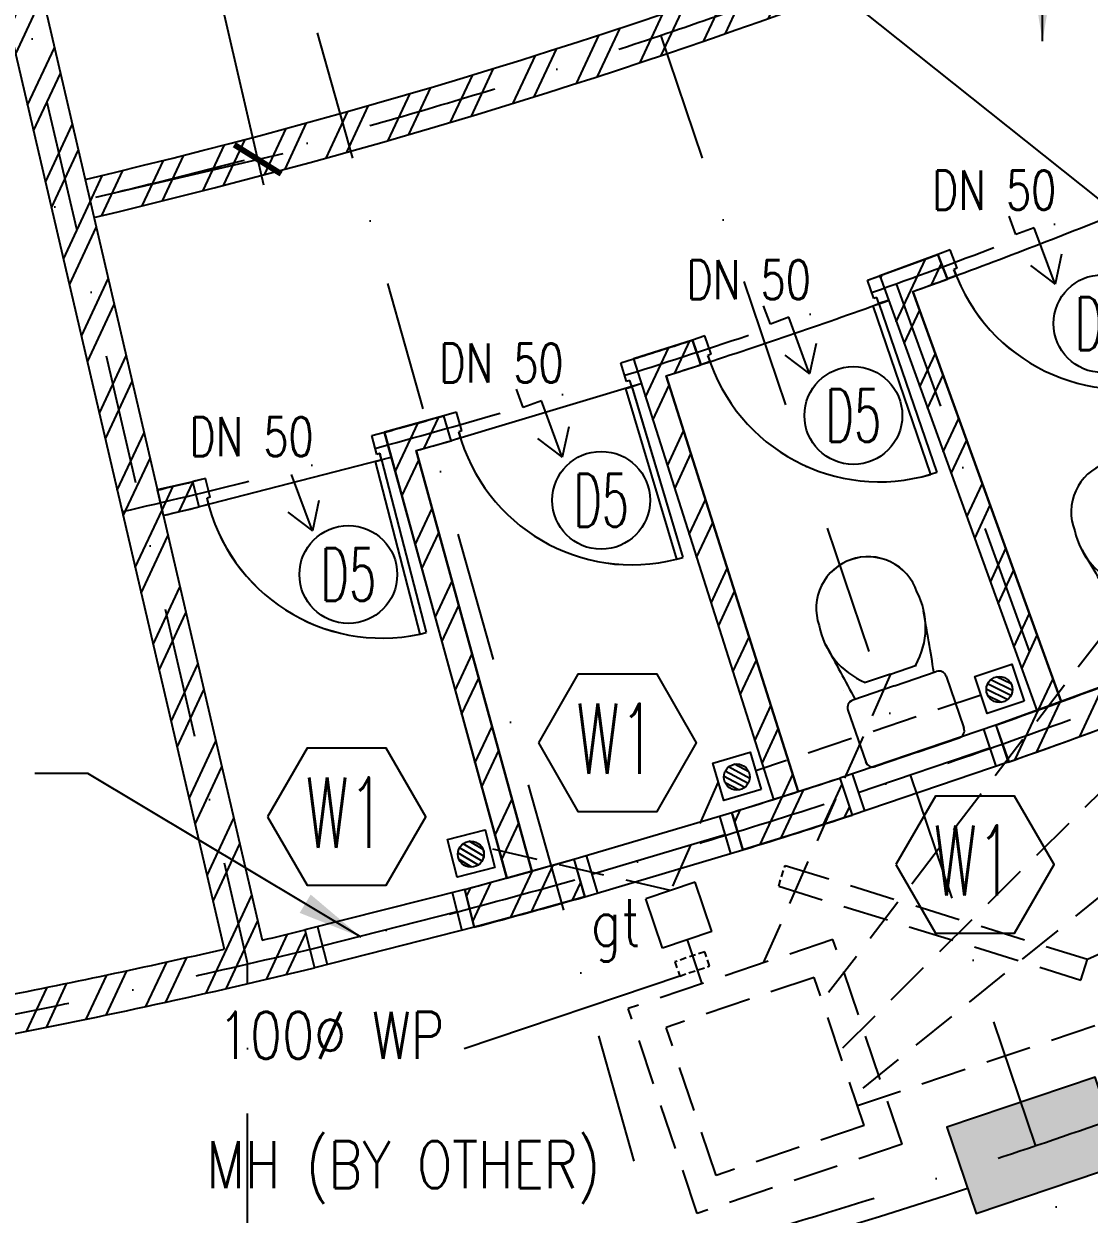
# Model space of a CAD drawing. Extents: x 2879167 to 2959690, y -882003 to -585933.
# Drawn here: x 2919584 to 2923676, y -757130 to -752558 of the extents above; entities that cross this region are included whole.
import ezdxf
from ezdxf.enums import TextEntityAlignment as Align

# ---------------------------------------------------------------- set-up
doc = ezdxf.new("R2010")
doc.units = 0
doc.header["$LTSCALE"] = 1000
doc.header["$MEASUREMENT"] = 0
doc.header["$PDMODE"] = 66
for name, pattern in [('DASHDOT', [1, 0.5, -0.25, 0, -0.25]), ('DIVIDE', [1.25, 0.5, -0.25, 0, -0.25, 0, -0.25]), ('HIDDEN', [0.375, 0.25, -0.125])]:
    doc.linetypes.add(name, pattern=pattern)
doc.layers.get('0').update_dxf_attribs({"linetype": 'CONTINUOUS'})
doc.layers.get('DEFPOINTS').update_dxf_attribs({"linetype": 'CONTINUOUS'})
for name, color, linetype in [('-SP', 7, 'CONTINUOUS'), ('COL', 3, 'CONTINUOUS'), ('DIM', 5, 'CONTINUOUS'), ('DR', 5, 'CONTINUOUS'), ('G.T', 52, 'CONTINUOUS'), ('GRID', 6, 'DASHDOT'), ('H', 6, 'CONTINUOUS'), ('h-x', 6, 'CONTINUOUS'), ('LINE', 7, 'CONTINUOUS'), ('SCH-WIN', 7, 'CONTINUOUS'), ('Sch_Door', 7, 'CONTINUOUS'), ('Sch_Window', 2, 'CONTINUOUS'), ('SP', 122, 'HIDDEN'), ('SPEC', 7, 'CONTINUOUS'), ('WALL', 2, 'CONTINUOUS'), ('WIN', 5, 'CONTINUOUS'), ('WP', 1, 'HIDDEN')]:
    doc.layers.add(name, color=color, linetype=linetype)
doc.styles.add('ROMANS', font='romans.shx')
doc.styles.get("Standard").update_dxf_attribs({"font": 'Helv.shx'})
doc.dimstyles.get("Standard").update_dxf_attribs({"dimscale": 5, "dimtxt": 1, "dimasz": 2, "dimexe": 1, "dimexo": 1, "dimgap": 1, "dimtad": 0, "dimtih": 1, "dimtoh": 1, "dimdec": 4, "dimzin": 0, "dimdsep": 46, "dimtxsty": 'ROMANS', "dimcen": 1, "dimadec": 0, "dimazin": 0, "dimtfac": 1, "dimtdec": 4, "dimtofl": 0, "dimtmove": 0, "dimatfit": 3, "dimfxl": 0, "dimtolj": 1, "dimtzin": 0, "dimarcsym": 0})
doc.dimstyles.new('STANDARD$0', dxfattribs={"dimscale": 0, "dimtxt": 8, "dimasz": 6, "dimexe": 1, "dimexo": 1, "dimgap": 3, "dimtad": 1, "dimdec": 0, "dimlfac": -1, "dimrnd": 1, "dimzin": 0, "dimdsep": 46, "dimtxsty": 'Standard', "dimcen": 0, "dimclrd": 5, "dimclre": 250, "dimadec": 0, "dimazin": 0, "dimtfac": 1, "dimtdec": 4, "dimtofl": 0, "dimtmove": 0, "dimatfit": 3, "dimfxl": 0, "dimtolj": 1, "dimtzin": 0, "dimarcsym": 0})
pattern_1 = [(245, (488140.78, 188080.5), (169.93271, -79.240924), []), (245, (488057.72, 188050.26), (169.93271, -79.240924), [])]

# ---------------------------------------------------------------- blocks, each defined once
blk = doc.blocks.new('A$C2AEF4111')
at = {"layer": 'DR'}
for p, q in [((50, 785), (0, 785)), ((50, 710), (50, 785)), ((710, 785), (760, 785)), ((710, 710), (710, 785)), ((37, 685), (37, 710)), ((50, 710), (37, 710)), ((723, 710), (710, 710)), ((723, 685), (723, 710)), ((37.4, 685), (0, 685)), ((698, 685), (698, 0.4)), ((698, 685), (723, 685)), ((760, 685), (723, 685)), ((723, 685), (723, 0)), ((698, 0.6), (723, 0.6))]:
    blk.add_line(p, q, dxfattribs=at)
blk.add_arc((726.6, 689.9), 689.9, 178.3264, 267.6267, dxfattribs=at)
blk = doc.blocks.new('WC-CAP-P')
for p, q in [((-84.1, 0), (-254.1, 0)), ((-85, 0), (85, 0)), ((-284.1, -240), (-284.1, -30)), ((115, -240), (115, -30)), ((-84.1, -270), (-254.1, -270)), ((-85, -270), (85, -270)), ((-274.1, -317.5), (-274.1, -317.5)), ((-84.1, -317.5), (-189.6, -317.5)), ((-85, -317.5), (20.5, -317.5)), ((105, -317.5), (105, -317.5))]:
    blk.add_line(p, q)
for centre, radius, start, end in [((-254.1, -30), 30, 90, 180), ((85, -30), 30, 0, 90), ((-254.1, -240), 30, 180, 270), ((23685.1, -4344.3), 24273.9, 170.33681, 170.89893), ((-23854.2, -4344.3), 24273.9, 9.10107, 9.66319), ((85, -240), 30, 270, 0), ((10.3, -540), 296.7, 131.7688, 188.3441), ((-179.4, -540), 296.7, 351.6559, 48.2312), ((-85.8, -584.8), 197.4, 179.5169, 271.0268), ((-83.3, -584.8), 197.4, 268.9732, 0.4831)]:
    blk.add_arc(centre, radius, start, end)
blk = doc.blocks.new('A$C061803DA')
at = {"layer": 'LINE', "color": 5}
for p, q in [((71.8, 123.1), (27.9, 79.3)), ((96.6, 119.7), (31.3, 54.4)), ((113.5, 108.3), (42.8, 37.6)), ((124.9, 91.4), (59.6, 26.1)), ((126.8, 65.1), (85.9, 24.2))]:
    blk.add_line(p, q, dxfattribs=at)
at = {"layer": 'LINE', "color": 5, "linetype": 'Continuous'}
blk.add_lwpolyline([(150, 150), (150, 0), (0, 0), (0, 150)], close=True, dxfattribs=at)
at = {"layer": 'LINE', "color": 5}
blk.add_circle((77.5, 73.5), 50, dxfattribs=at)
blk = doc.blocks.new('_ARCHTICK')
at = {"color": 0, "linetype": 'ByBlock', "const_width": 0.15}
blk.add_lwpolyline([(-0.5, -0.5), (0.5, 0.5)], dxfattribs=at)
blk = doc.blocks.new('*D28')
at = {"layer": 'DEFPOINTS', "color": 0}
for p in [(2919310.1, -751298), (2920482.8, -753078.5), (2919763.6, -753245.9)]:
    blk.add_point(p, dxfattribs=at)
at = {"layer": 'DIM', "color": 0}
for p, q in [((2920006.7, -751033.2), (2920505.5, -753175.9)), ((2919407.5, -751275.3), (2920126.7, -751107.9)), ((2919861, -753223.2), (2920580.2, -753055.8))]:
    blk.add_line(p, q, dxfattribs=at)
at = {"layer": 'DIM', "color": 0, "xscale": 150, "yscale": 150, "zscale": 150}
for p, rotation in [((2920029.3, -751130.6), 103.1053272757689), ((2920482.8, -753078.5), 283.1053272757688)]:
    blk.add_blockref('_ARCHTICK', p, dxfattribs=dict(at, rotation=rotation))
at = {"layer": 'DIM', "color": 7, "insert": (2920450.9, -752059.2), "char_height": 200, "attachment_point": 5, "rotation": 283.1053, "style": 'ROMANS'}
blk.add_mtext('\\A1;2000', dxfattribs=at)
blk = doc.blocks.new('*D31')
at = {"layer": 'DEFPOINTS', "color": 0}
for p in [(2914231.1, -729481.4), (2914231.1, -729481.4), (2913813.5, -731766.6), (2898231.1, -756033.2), (2931005.3, -757318)]:
    blk.add_point(p, dxfattribs=at)
at = {"layer": 'DIM'}
blk.add_arc((2914231.1, -729481.4), 2323, 238.927, 301.073, dxfattribs=at)
at = {"layer": 'DIM', "xscale": 200, "yscale": 200, "zscale": 200}
for p, rotation in [((2913032.1, -731471.1), 148.9270490380316), ((2915430.1, -731471.1), 31.07295098388072)]:
    blk.add_blockref('_ARCHTICK', p, dxfattribs=dict(at, rotation=rotation))
at = {"layer": 'DIM', "color": 7, "insert": (2914231.1, -731585.4), "char_height": 200, "attachment_point": 5, "rotation": 0, "style": 'ROMANS'}
blk.add_mtext('\\A1;62°8\'45"', dxfattribs=at)
blk = doc.blocks.new('*D45')
at = {"layer": 'DEFPOINTS', "color": 0}
for p in [(2914231.1, -729481.4), (2914231.1, -729481.4), (2924966.7, -761301), (2917884.3, -763029.9), (2920442.3, -763464.8)]:
    blk.add_point(p, dxfattribs=at)
at = {"layer": 'DIM'}
for p, q in [((2924998.6, -761395.7), (2925307, -762309.6)), ((2917895.1, -763129.3), (2917981.7, -763924.1))]:
    blk.add_line(p, q, dxfattribs=at)
blk.add_arc((2914231.1, -729481.4), 34546.3, 276.21459, 288.64377, dxfattribs=at)
at = {"layer": 'DIM', "xscale": 200, "yscale": 200, "zscale": 200}
for p, rotation in [((2925275, -762214.9), 18.64377093083604), ((2917970.8, -763824.7), 186.2145905017466)]:
    blk.add_blockref('_ARCHTICK', p, dxfattribs=dict(at, rotation=rotation))
at = {"layer": 'DIM', "color": 7, "insert": (2921619.5, -763004.1), "char_height": 200, "attachment_point": 5, "rotation": 12.4292, "style": 'ROMANS'}
blk.add_mtext('\\A1;12°25\'45"', dxfattribs=at)
blk = doc.blocks.new('*D46')
at = {"layer": 'DEFPOINTS', "color": 0}
for p in [(2914231.1, -729481.4), (2914231.1, -729481.4), (2931678.9, -758435.8), (2924966.7, -761301), (2927605.5, -761318.3)]:
    blk.add_point(p, dxfattribs=at)
at = {"layer": 'DIM'}
for p, q in [((2931730.5, -758521.4), (2932105.7, -759144.1)), ((2924998.6, -761395.7), (2925302.4, -762296.1))]:
    blk.add_line(p, q, dxfattribs=at)
blk.add_arc((2914231.1, -729481.4), 34532, 288.64377, 301.07295, dxfattribs=at)
at = {"layer": 'DIM', "xscale": 200, "yscale": 200, "zscale": 200}
for p, rotation in [((2932054.1, -759058.5), 31.07295125743966), ((2925270.4, -762201.4), 198.6437709308359)]:
    blk.add_blockref('_ARCHTICK', p, dxfattribs=dict(at, rotation=rotation))
at = {"layer": 'DIM', "color": 7, "insert": (2928655.5, -760615.3), "char_height": 200, "attachment_point": 5, "rotation": 24.8584, "style": 'ROMANS'}
blk.add_mtext('\\A1;12°25\'45"', dxfattribs=at)
blk = doc.blocks.new('*D74')
at = {"layer": 'DEFPOINTS', "color": 0}
for p in [(2914231.1, -729481.4), (2914231.1, -729481.4), (2927659.2, -761708.8), (2925948.3, -761728.2), (2925388.1, -762550)]:
    blk.add_point(p, dxfattribs=at)
at = {"layer": 'DIM'}
blk.add_arc((2914231.1, -729481.4), 34309.7, 288.64377, 292.61986, dxfattribs=at)
at = {"layer": 'DIM', "xscale": 200, "yscale": 200, "zscale": 200}
for p, rotation in [((2927427.1, -761151.9), 22.61986495981807), ((2925199.3, -761990.6), 198.6437706189759)]:
    blk.add_blockref('_ARCHTICK', p, dxfattribs=dict(at, rotation=rotation))
at = {"layer": 'DIM', "color": 7, "insert": (2926243.3, -761385.6), "char_height": 200, "attachment_point": 5, "rotation": 20.6318, "style": 'ROMANS'}
blk.add_mtext('\\A1;3°58\'34"', dxfattribs=at)
blk = doc.blocks.new('*D77')
at = {"layer": 'DEFPOINTS', "color": 0}
for p in [(2914231.1, -729481.4), (2914231.1, -729481.4), (2924065.8, -762351.3), (2925392.2, -762562.4), (2923657.4, -763097.8)]:
    blk.add_point(p, dxfattribs=at)
at = {"layer": 'DIM'}
blk.add_arc((2914231.1, -729481.4), 34309.7, 285.66386, 288.64377, dxfattribs=at)
at = {"layer": 'DIM', "xscale": 200, "yscale": 200, "zscale": 200}
for p, rotation in [((2925199.3, -761990.6), 18.64377421588699), ((2923494.5, -762516.9), 195.6638581656811)]:
    blk.add_blockref('_ARCHTICK', p, dxfattribs=dict(at, rotation=rotation))
at = {"layer": 'DIM', "color": 7, "insert": (2924285.7, -762055.5), "char_height": 200, "attachment_point": 5, "rotation": 17.1538, "style": 'ROMANS'}
blk.add_mtext('\\A1;2°58\'48"', dxfattribs=at)

msp = doc.modelspace()

# ---------------------------------------------------------------- hatches: boundary and pattern name
at = {"layer": 'H', "ltscale": 0.1}
h = msp.add_hatch(dxfattribs=at)
h.set_pattern_fill('ANSI32', color=256, scale=500, angle=200, style=0)
h.set_pattern_definition(pattern_1)
h.paths.add_polyline_path([(2926730.4, -750524.1), (2926730.4, -750524.1), (2926653.2, -750395.5, -0.076184), (2919819.6, -753155.7), (2919853.6, -753301.8, 0.06229), (2925546.9, -751183.4), (2926105, -752245.8, 0.004884), (2926547.4, -752009.5), (2926473.1, -751879.2, -0.003393), (2926168, -752043.2), (2925679.7, -751113.7, 0.012308)])
h.paths.add_polyline_path([(2927469.5, -751305, -0.002449), (2927255.1, -751433.7), (2927329.4, -751564, 0.001009), (2927418.4, -751510.9), (2927641.9, -751881.8), (2927770.4, -751804.4)])
h = msp.add_hatch(dxfattribs=at)
h.set_pattern_fill('ANSI32', color=256, scale=500, angle=200, style=0)
h.set_pattern_definition(pattern_1)
h.paths.add_polyline_path([(2919366.2, -751207.8, -0.058931), (2914156.1, -751806.3), (2914156.1, -753806.3), (2914156.1, -753956.3), (2914156.1, -754577), (2914306.1, -754577), (2914306.1, -751956.3, 0.055571), (2919254.1, -751387.9), (2920353.8, -756111.6, -0.008387), (2919457.1, -756302), (2919481.2, -756450.1, 0.011358), (2920700.5, -756183.9), (2920701.3, -756183.7), (2920664.3, -756038.3, -0.001547), (2920499.9, -756077.6)])
h.paths.add_polyline_path([(2914900.3, -756798.2, -0.005437), (2914306.1, -756806.3), (2914306.1, -756077), (2914156.1, -756077), (2914156.1, -756956.3, 0.006848), (2914908.7, -756948.1)])
h.paths.add_polyline_path([(2917779.1, -756575.1, -0.010874), (2916597.7, -756703.7), (2916606, -756853.6, 0.010959), (2917803.3, -756723.2)])
h = msp.add_hatch(dxfattribs=at)
h.set_pattern_fill('ANSI32', color=256, scale=500, angle=200, style=0)
h.set_pattern_definition(pattern_1)
h.paths.add_polyline_path([(2925545.1, -754354.1), (2925453.6, -754394.6), (2924722, -752778.3), (2924813.1, -752737)])
h.paths.add_polyline_path([(2924564.9, -754777), (2924472.2, -754814.7), (2923807, -753169.1), (2924024.5, -753080), (2924064.4, -753172.4), (2923934.2, -753225.3)])
h.paths.add_polyline_path([(2924719.6, -754713.3), (2924777.2, -754851.8), (2924575, -754934.9), (2924369.3, -755013.8), (2924316.8, -754877), (2924471.9, -754813.9)])
h.paths.add_polyline_path([(2923726, -755103.7), (2923568.9, -755161.4), (2923317.1, -755251.6), (2923367, -755393), (2923572.9, -755319.5), (2923779.8, -755243.8)])
h.paths.add_polyline_path([(2923131.5, -753538.4), (2923095.1, -753444.5), (2922871.3, -753526.2), (2923474.8, -755195.4), (2923568.9, -755161.4), (2922999.3, -753586.2)])
h.paths.add_polyline_path([(2922717.9, -755455.1), (2922766.1, -755597.1), (2922556.4, -755664.7), (2922346.2, -755730.6), (2922303.5, -755586.8)])
h.paths.add_polyline_path([(2922184.8, -753867.2), (2922152.3, -753772.5), (2921925.7, -753845.2), (2922463.3, -755536.9), (2922558.6, -755506.6), (2922051.1, -753910.3)])
h.paths.add_polyline_path([(2921696.8, -755766.7), (2921737.8, -755911), (2921527.3, -755969.9), (2921314.6, -756027.6), (2921277.6, -755882.2), (2921439.2, -755838.6)])
h.paths.add_polyline_path([(2921226.1, -754159.2), (2921197.4, -754063.4), (2920969.5, -754126.8), (2921437.6, -755839), (2921535.7, -755812), (2921090.8, -754197.1)])
h.paths.add_polyline_path([(2920120.1, -754446.2), (2920258.4, -754413.2), (2920233, -754316.5), (2920097.2, -754348.1)])
h = msp.add_hatch(dxfattribs=at)
h.set_pattern_fill('AR-CONC', color=256, scale=35, style=0)
h.set_pattern_definition([(50, (488140.78, 188080.5), (251.041064, -21.963247), [26.25, -288.75]), (355, (488140.78, 188080.5), (-48.562967, 263.267247), [21, -231]), (100.4514, (488161.7, 188078.66), (202.478284, 241.30384), [22.309067, -245.39974]), (46.1842, (488140.78, 188150.5), (373.534367, -57.931655), [39.375, -433.125]), (96.6356, (488171.9, 188145.66), (327.131947, 340.941255), [33.4636, -368.09955]), (351.1842, (488140.78, 188150.5), (327.13168, 340.94151), [31.5, -346.5]), (21, (488175.78, 188133), (208.917468, -140.916612), [26.25, -288.75]), (326, (488175.78, 188133), (85.160366, 253.802516), [21, -231]), (71.4514, (488193.19, 188121.25), (294.07792, 112.885674), [22.309067, -245.39974]), (37.5, (488140.78, 188080.49), (4.2559494, 116.5128488), [0, -228.2, 0, -234.5, 0, -231.875]), (7.5, (488140.78, 188080.49), (92.074338, 138.044099), [0, -133.7, 0, -222.95, 0, -88.375]), (327.5, (488062.73, 188080.49), (186.8378527, -7.894205), [0, -87.5, 0, -273, 0, -362.25]), (317.5, (488027.73, 188080.5), (204.115159, 35.036744), [0, -113.75, 0, -181.3, 0, -257.25])])
h.paths.add_polyline_path([(2923729.8, -756696.5), (2923729.7, -756696.4), (2923729.7, -756696.4), (2923698.3, -756603.1), (2923129.8, -756795), (2923241.7, -757126.6), (2923810.2, -756934.8)])
h.paths.add_polyline_path([(2917638.9, -758005.1), (2917042.4, -758070.1), (2917080.3, -758418), (2917676.8, -758353.1)])
h.paths.add_polyline_path([(2916031.1, -759731.4), (2915731.1, -759731.4), (2915731.1, -760031.4), (2916031.1, -760031.4)])
h.paths.add_polyline_path([(2912731.1, -759731.4), (2912431.1, -759731.4), (2912431.1, -760031.4), (2912731.1, -760031.4)])
h.paths.add_polyline_path([(2911419.8, -758070.1), (2910823.3, -758005.1), (2910785.4, -758353.1), (2911381.9, -758418)])

# ---------------------------------------------------------------- linework, layer by layer
at = {"layer": '-SP', "ltscale": 0.1}
for p, q in [((2923669.1, -756150.6), (2924017.4, -755992.2)), ((2922103.3, -756215.3), (2921275.2, -756494.7))]:
    msp.add_line(p, q, dxfattribs=at)
at = {"ltscale": 2}
for p, q in [((2921954.4, -753941), (2921226.1, -754159.2)), ((2920994.4, -754223.7), (2920258.2, -754413.3))]:
    msp.add_line(p, q, dxfattribs=at)
for radius, start, end in [(25650, 290.30288, 292.00438), (25650, 288.06422, 289.76569), (28975, 276.80783, 288.05053)]:
    msp.add_arc((2914231.1, -729481.4), radius, start, end, dxfattribs=at)
at = {"layer": 'COL', "color": 3, "ltscale": 2}
msp.add_lwpolyline([(2923810.2, -756934.8), (2923698.3, -756603.1), (2923129.8, -756795), (2923241.7, -757126.6)], close=True, dxfattribs=at)
at = {"layer": 'DIM', "ltscale": 0.1}
msp.add_line((2879166.8, -717703.5), (2959689.8, -781925.5), dxfattribs=at)
at = {"layer": 'DR'}
for p, q in [((2923141.8, -753426.5), (2923095.2, -753444.5)), ((2923168.8, -753496.4), (2923141.8, -753426.5)), ((2922824, -753542.4), (2922871.3, -753526.2)), ((2923166.1, -753524.3), (2923131.2, -753537.8)), ((2923168.8, -753496.4), (2923156.7, -753501.1)), ((2923165.7, -753524.4), (2923156.7, -753501.1)), ((2922848.3, -753613.3), (2922824, -753542.4)), ((2922860.6, -753609.1), (2922848.3, -753613.3)), ((2922868.7, -753632.7), (2922860.6, -753609.1)), ((2922903.7, -753620.7), (2922868.7, -753632.7)), ((2922845.1, -753640.9), (2922868.7, -753632.7)), ((2922845.1, -753640.9), (2923067, -754288.4)), ((2922868.7, -753632.7), (2923090.8, -754280.7)), ((2922199.7, -753756.4), (2922152.4, -753772.6)), ((2922224, -753827.3), (2922199.7, -753756.4)), ((2921877.8, -753859.6), (2921925.7, -753845.2)), ((2922224, -753827.3), (2922211.7, -753831.5)), ((2922219.8, -753855.2), (2922211.7, -753831.5)), ((2921899.3, -753931.4), (2921877.8, -753859.6)), ((2922220.1, -753855.1), (2922184.8, -753867.2)), ((2921911.8, -753927.7), (2921899.3, -753931.4)), ((2921919, -753951.6), (2921911.8, -753927.7)), ((2921954.4, -753941), (2921919, -753951.6)), ((2921895, -753958.8), (2921919, -753951.6)), ((2921895, -753958.8), (2922091.4, -754614.6)), ((2921919, -753951.6), (2922115.5, -754607.8)), ((2921245.6, -754049), (2921197.7, -754063.3)), ((2921267.1, -754120.8), (2921245.6, -754049)), ((2920921.1, -754139.3), (2920969.5, -754126.8)), ((2921267.1, -754120.8), (2921254.6, -754124.5)), ((2921261.8, -754148.5), (2921254.6, -754124.5)), ((2920939.8, -754211.9), (2920921.1, -754139.3)), ((2921262.2, -754148.4), (2921226.4, -754159.1)), ((2920952.4, -754208.7), (2920939.8, -754211.9)), ((2920958.6, -754232.9), (2920952.4, -754208.7)), ((2920934.4, -754239.1), (2920958.6, -754232.9)), ((2920934.4, -754239.1), (2921105.1, -754902.1)), ((2920994.4, -754223.7), (2920958.6, -754232.9)), ((2920958.6, -754232.9), (2921129.4, -754896.3)), ((2920281.9, -754303.9), (2920233.5, -754316.3)), ((2920300.6, -754376.5), (2920281.9, -754303.9)), ((2923067, -754288.3), (2923090.7, -754280.2)), ((2920300.6, -754376.5), (2920288, -754379.7)), ((2920294.3, -754404), (2920288, -754379.7)), ((2920294.6, -754403.9), (2920258.4, -754413.2)), ((2922091.4, -754614.4), (2922115.4, -754607.3)), ((2921105, -754901.9), (2921129.2, -754895.7))]:
    msp.add_line(p, q, dxfattribs=at)
for centre, start, end in [((2923807.1, -753271.1), 199.4781, 288.7785), ((2922870.5, -753627), 197.2471, 286.5475), ((2921921, -753946), 195.0014, 284.3018), ((2920960.8, -754227.3), 192.7644, 282.0648)]:
    msp.add_arc(centre, 689.9, start, end, dxfattribs=at)
at = {"layer": 'G.T', "ltscale": 0.1}
for p, q in [((2922162.3, -755854.6), (2921972.8, -755918.6)), ((2922226.3, -756044.1), (2922162.3, -755854.6)), ((2922036.8, -756108.1), (2921972.8, -755918.6)), ((2922226.3, -756044.1), (2922036.8, -756108.1))]:
    msp.add_line(p, q, dxfattribs=at)
at = {"layer": 'GRID'}
for p, q in [((2914231.1, -729481.4), (2920443.8, -756167.8)), ((2925388.1, -762550), (2914231.1, -729481.4)), ((2914231.1, -729481.4), (2923657.4, -763097.8)), ((2922935.3, -753556.2), (2923547.4, -755249)), ((2920443.8, -766244.5), (2920443.8, -756167.8))]:
    msp.add_line(p, q, dxfattribs=at)
for radius, start, end in [(24400, 238.92705, 301.24907), (25600, 282.93747, 301.24081), (27400, 234.58389, 305.41611), (28900, 234.80971, 305.04123), (32500, 235.39893, 304.60107)]:
    msp.add_arc((2914231.1, -729481.4), radius, start, end, dxfattribs=at)
at = {"layer": 'H', "color": 5, "lineweight": 0, "ltscale": 0.1}
for p, q in [((2920233, -754316.5), (2920281.9, -754303.9)), ((2920281.9, -754303.9), (2920300.6, -754376.5)), ((2920300.6, -754376.5), (2920288, -754379.7)), ((2920288, -754379.7), (2920294.3, -754404)), ((2920294.3, -754404), (2920294.6, -754403.9)), ((2923366.2, -755393.3), (2922766.1, -755597.1)), ((2922303.5, -755586.8), (2922255.6, -755601)), ((2922255.6, -755601), (2922276.9, -755672.9)), ((2922276.9, -755672.9), (2921766.1, -755824.4)), ((2921744.7, -755752.5), (2921696.8, -755766.7)), ((2921766.1, -755824.4), (2921744.7, -755752.5)), ((2921314.6, -756027.6), (2920701.3, -756183.7)), ((2920700.5, -756183.9), (2920701.3, -756183.7))]:
    msp.add_line(p, q, dxfattribs=at)
at = {"layer": 'H', "color": 2, "lineweight": 0, "ltscale": 0.1}
for p, q in [((2923317.1, -755251.6), (2923365.3, -755393.6)), ((2922766.1, -755597.1), (2922717.9, -755455.1)), ((2921696.8, -755766.7), (2921739.5, -755910.6)), ((2920701.3, -756183.7), (2920664.3, -756038.3)), ((2921314.6, -756027.6), (2921314.6, -756027.6)), ((2920701.3, -756183.7), (2920701.3, -756183.7))]:
    msp.add_line(p, q, dxfattribs=at)
for radius, start, end in [(25550, 283.27351, 283.58613), (27325, 289.42152, 290.33324), (27475, 289.4179, 289.41971), (27325, 287.18284, 288.09455), (27475, 284.94053, 285.85949), (27325, 283.26259, 283.61718), (27475, 283.619, 283.6208)]:
    msp.add_arc((2914231.1, -729481.4), radius, start, end, dxfattribs=at)
at = {"layer": 'h-x', "ltscale": 0.1}
for points in [[(2923131.5, -753538.4), (2923095.1, -753444.5), (2922871.3, -753526.2), (2923474.8, -755195.4), (2923568.9, -755161.4), (2922999.3, -753586.2)], [(2922184.8, -753867.2), (2922152.3, -753772.5), (2921925.7, -753845.2), (2922463.3, -755536.9), (2922558.6, -755506.6), (2922051.1, -753910.3)], [(2921226.1, -754159.2), (2921197.4, -754063.4), (2920969.5, -754126.8), (2921437.6, -755839), (2921535.7, -755812), (2921090.8, -754197.1)], [(2920120.1, -754446.2), (2920258.4, -754413.2), (2920233, -754316.5), (2920097.2, -754348.1)], [(2923726, -755103.7), (2923568.9, -755161.4), (2923317.1, -755251.6), (2923367, -755393), (2923572.9, -755319.5), (2923779.8, -755243.8)], [(2922717.9, -755455.1), (2922766.1, -755597.1), (2922556.4, -755664.7), (2922346.2, -755730.6), (2922303.5, -755586.8)], [(2921696.8, -755766.7), (2921737.8, -755911), (2921527.3, -755969.9), (2921314.6, -756027.6), (2921277.6, -755882.2), (2921439.2, -755838.6)]]:
    msp.add_lwpolyline(points, close=True, dxfattribs=at)
at = {"layer": 'LINE', "color": 5}
for p, q in [((2921351, -755754.4), (2921271.6, -755707.2)), ((2921348.2, -755729.4), (2921294.8, -755697.7))]:
    msp.add_line(p, q, dxfattribs=at)
at = {"layer": 'LINE', "color": 5, "linetype": 'Continuous'}
msp.add_lwpolyline([(2921393.5, -755798.6), (2921248.2, -755835.6), (2921211.2, -755690.3), (2921356.5, -755653.3)], close=True, dxfattribs=at)
at = {"layer": 'LINE', "color": 5}
msp.add_circle((2921301.5, -755747.3), 50, dxfattribs=at)
at = {"layer": 'SCH-WIN', "ltscale": 0.1}
for points in [[(2921560.6, -755319.6), (2921712.5, -755582.9), (2922016.5, -755582.9), (2922168.5, -755319.6), (2922016.5, -755056.3), (2921712.5, -755056.3)], [(2920520.1, -755603.2), (2920672.1, -755866.5), (2920976.1, -755866.5), (2921128.1, -755603.2), (2920976.1, -755339.9), (2920672.1, -755339.9)], [(2922933.1, -755787.1), (2923085.1, -756050.3), (2923389.1, -756050.3), (2923541.1, -755787.1), (2923389.1, -755523.8), (2923085.1, -755523.8)]]:
    msp.add_lwpolyline(points, close=True, dxfattribs=at)
at = {"layer": 'Sch_Door', "ltscale": 0.1}
for centre in [(2923727.2, -753709.6), (2922770.3, -754062.6), (2921801.8, -754388.1), (2920830.8, -754673.1)]:
    msp.add_circle(centre, 187.8, dxfattribs=at)
at = {"layer": 'SP', "ltscale": 0.7}
for p, q in [((2924901.9, -754335), (2922715.6, -756504.8)), ((2923900.5, -754682.2), (2922650.3, -756311.2)), ((2922913.3, -755055.3), (2922424.2, -756165.1)), ((2922508.4, -755790.2), (2923669.1, -756150.6)), ((2922483.6, -755870.1), (2923644.3, -756230.5)), ((2923644.3, -756230.5), (2923669.1, -756150.6))]:
    msp.add_line(p, q, dxfattribs=at)
at = {"layer": 'SP', "ltscale": 0.1}
msp.add_line((2922483.6, -755870.1), (2922508.4, -755790.2), dxfattribs=at)
at = {"layer": 'SPEC', "color": 7}
for p, q in [((2923394.4, -753367.6), (2923368.5, -753297.2)), ((2923464.8, -753341.6), (2923394.4, -753367.6)), ((2923544.7, -753558.2), (2923464.8, -753341.6)), ((2923570.2, -753442.3), (2923544.7, -753558.2)), ((2923450, -753486.7), (2923544.7, -753558.2)), ((2922451.8, -753711.3), (2922425.8, -753640.9)), ((2922522.2, -753685.3), (2922451.8, -753711.3)), ((2922602.1, -753901.9), (2922522.2, -753685.3)), ((2922627.6, -753786), (2922602.1, -753901.9)), ((2922507.4, -753830.3), (2922602.1, -753901.9)), ((2921502.3, -754031.7), (2921476.3, -753961.3)), ((2921572.6, -754005.7), (2921502.3, -754031.7)), ((2921652.6, -754222.3), (2921572.6, -754005.7)), ((2921678.1, -754106.4), (2921652.6, -754222.3)), ((2921557.8, -754150.8), (2921652.6, -754222.3)), ((2920692.6, -754505), (2920612.6, -754288.4)), ((2920718.1, -754389), (2920692.6, -754505)), ((2920597.9, -754433.4), (2920692.6, -754505))]:
    msp.add_line(p, q, dxfattribs=at)
at = {"layer": 'WALL'}
for p, q in [((2919366.2, -751207.8), (2920499.9, -756077.7)), ((2919254.1, -751387.9), (2920353.8, -756111.7)), ((2923095.1, -753444.5), (2923131.5, -753538.4)), ((2922871.3, -753526.2), (2923474.8, -755195.4)), ((2922999.3, -753586.2), (2923568.9, -755161.4)), ((2922152.3, -753772.5), (2922184.7, -753867.1)), ((2921925.5, -753845.3), (2922463.3, -755536.9)), ((2922051.1, -753910.3), (2922558.6, -755506.6)), ((2921226.1, -754159.2), (2921197.7, -754063.3)), ((2920967.9, -754127.3), (2921439.2, -755838.6)), ((2921090.8, -754197.1), (2921535.7, -755812)), ((2920258.2, -754413.3), (2920233.5, -754316.3)), ((2923317.1, -755251.6), (2923365.3, -755393.6)), ((2922717.9, -755455.1), (2922766.1, -755597.1)), ((2922303.5, -755586.8), (2922346.2, -755730.6)), ((2921696.8, -755766.7), (2921739.5, -755910.6)), ((2921277.6, -755882.2), (2921314.6, -756027.6)), ((2920664.3, -756038.3), (2920701.3, -756183.7))]:
    msp.add_line(p, q, dxfattribs=at)
for radius, start, end in [(24325, 283.28198, 300.70844), (24475, 283.2809, 297.53828), (25550, 289.76526, 290.29958), (25650, 289.98907, 290.30288), (25550, 287.52657, 288.0609), (25650, 287.75038, 288.06422), (25550, 285.28789, 285.82279), (25650, 285.5117, 285.82553), (25550, 283.27351, 283.58726), (25650, 283.27286, 283.58999), (27325, 289.42152, 290.33324), (27475, 289.4179, 290.33686), (27325, 287.18284, 288.09455), (27475, 287.17922, 288.09818), (27325, 284.94415, 285.85587), (27475, 284.94053, 285.85949), (27325, 283.26259, 283.61718), (27325, 281.02584, 282.94807), (27475, 281.01611, 283.6208)]:
    msp.add_arc((2914231.1, -729481.4), radius, start, end, dxfattribs=at)
at = {"layer": 'WIN'}
for p, q in [((2923092.2, -754993.9), (2923092.2, -754993.9)), ((2922912.5, -755055.6), (2923012.3, -755021.3)), ((2922913.3, -755055.3), (2922813.5, -755089.5)), ((2922927.9, -755100.5), (2923088.7, -755045.3)), ((2923126.8, -755063.9), (2923195, -755262.5)), ((2922733.6, -755117), (2922733.6, -755117)), ((2922928.8, -755100.2), (2922768, -755155.4)), ((2922749.4, -755193.6), (2922817.6, -755392.2)), ((2923317.1, -755251.6), (2922717.9, -755455.1)), ((2923269.8, -755267.6), (2923318, -755409.7)), ((2923015.6, -755355.9), (2923176.4, -755300.7)), ((2922788.7, -755510.2), (2923294.5, -755338.4)), ((2923016.5, -755355.6), (2922855.7, -755410.8)), ((2923365.3, -755393.6), (2922766.1, -755597.1)), ((2922765.2, -755439), (2922813.5, -755581)), ((2921696.8, -755766.7), (2922303.5, -755586.8)), ((2922255.6, -755601), (2922298.2, -755744.8)), ((2922277.6, -755672.7), (2921765.4, -755824.6)), ((2921739.5, -755910.6), (2922346.2, -755730.6)), ((2921744.7, -755752.5), (2921787.4, -755896.3)), ((2921277.6, -755882.2), (2920664.3, -756038.3)), ((2921229.2, -755894.5), (2921266.2, -756039.9)), ((2920730.7, -756098.8), (2921248.3, -755967.1)), ((2921314.6, -756027.6), (2920701.3, -756183.7)), ((2920712.8, -756026), (2920749.8, -756171.3))]:
    msp.add_line(p, q, dxfattribs=at)
for centre, radius, start, end in [((2922824.9, -754803.1), 197.4, 107.9282, 199.438), ((2922827.3, -754802.3), 197.4, 18.4719, 109.9818), ((2922750.9, -754875.8), 296.7, 330.7237, 27.2991), ((2899124.2, -758967.9), 24273.9, 9.29177, 9.85389), ((2922930.3, -754814.2), 296.7, 190.6108, 247.1862), ((2944085.6, -743526), 24273.9, 208.05603, 208.61816), ((2923098.4, -755073.7), 30, 18.955, 108.955), ((2922777.7, -755183.8), 30, 108.955, 198.955), ((2923166.7, -755272.3), 30, 288.955, 18.955), ((2922845.9, -755382.4), 30, 198.955, 288.955)]:
    msp.add_arc(centre, radius, start, end, dxfattribs=at)
at = {"layer": 'WP', "ltscale": 0.7}
for p, q in [((2923260.6, -755136.2), (2922395.4, -755426.6)), ((2924372, -755380.6), (2922772.3, -756672.8)), ((2922251.5, -755469.3), (2922067.6, -755886.6)), ((2922067.6, -755886.6), (2921375, -755725.9)), ((2922691.9, -756074.8), (2921905.5, -756340.1)), ((2922957.3, -756861.2), (2922691.9, -756074.8)), ((2922619.7, -756220.5), (2922051.2, -756412.3)), ((2922811.5, -756789), (2922619.7, -756220.5)), ((2922170.8, -757126.6), (2921905.5, -756340.1)), ((2922243, -756980.8), (2922051.2, -756412.3)), ((2923697.1, -756406.7), (2922786.2, -756714)), ((2922811.5, -756789), (2922243, -756980.8)), ((2922957.3, -756861.2), (2922170.8, -757126.6))]:
    msp.add_line(p, q, dxfattribs=at)
at = {"layer": 'WP', "linetype": 'DIVIDE', "ltscale": 0.7}
msp.add_line((2922131.5, -756076.1), (2922188.4, -756244.7), dxfattribs=at)
at = {"layer": 'WP', "ltscale": 0.1}
msp.add_lwpolyline([(2922199.7, -756121.9), (2922084.9, -756160.6), (2922103.3, -756215.3), (2922218.2, -756176.5)], close=True, dxfattribs=at)

# ---------------------------------------------------------------- block references
at = {"ltscale": 2}
for p, rotation in [((2923378.4, -754176.6), 21.15175326625668), ((2922406.9, -754515.2), 18.92072424440498), ((2921422.9, -754815.3), 16.67505480898349), ((2920429.2, -755076.5), 14.43805743461474)]:
    msp.add_blockref('A$C2AEF4111', p, dxfattribs=dict(at, rotation=rotation))
for p, rotation in [((2923236.5, -755065.1), 288.7580389913923), ((2922230.2, -755397.4), 286.5193530300285), ((2921211.2, -755690.3), 284.2792932119127)]:
    msp.add_blockref('A$C061803DA', p, dxfattribs=dict(rotation=rotation))
at = {"layer": 'WIN'}
for p, rotation in [((2923935.8, -755008.7), 200.9967254059866), ((2922936.1, -755383.2), 198.9549641317807)]:
    msp.add_blockref('WC-CAP-P', p, dxfattribs=dict(at, rotation=rotation))

# ---------------------------------------------------------------- texts
at = {"layer": 'Sch_Door', "color": 2, "style": 'ROMANS', "width": 0.6}
for p in [(2923727.2, -753709.6), (2922770.3, -754062.6), (2921801.8, -754388.1), (2920830.8, -754673.1)]:
    msp.add_text('D5', height=202.5, rotation=360, dxfattribs=at).set_placement(p, align=Align.MIDDLE_CENTER)
at = {"layer": 'Sch_Window', "style": 'ROMANS', "width": 0.6}
for p in [(2921859, -755304), (2920818.6, -755587.6), (2923231.6, -755771.5)]:
    msp.add_text('W1', height=270, dxfattribs=at).set_placement(p, align=Align.MIDDLE_CENTER)
at = {"layer": 'SPEC', "color": 7, "style": 'ROMANS', "width": 0.75}
for p in [(2923072.2, -753272), (2922129.6, -753615.7), (2921180.1, -753936.1), (2920220.1, -754218.7)]:
    msp.add_text('DN 50', height=150, rotation=360, dxfattribs=at).set_placement(p)
at = {"layer": 'SPEC', "color": 161, "style": 'ROMANS', "width": 0.8}
for s, p in [('gt  ', (2921762.1, -756099.8)), ('100%%C WP', (2920329.3, -756532.6)), ('MH (BY OTHER)', (2920285.7, -757029.5))]:
    msp.add_text(s, height=180, dxfattribs=at).set_placement(p)

# ---------------------------------------------------------------- dimensions: what is measured, and where the dimension line sits
at = {"layer": 'DIM'}
for base, line1, line2, picture, middle in [((2913813.5, -731766.6), ((2914231.1, -729481.4), (2931005.3, -757318)), ((2914231.1, -729481.4), (2898231.1, -756033.2)), '*D31', (2914231.1, -731585.4)), ((2920442.3, -763464.8), ((2917884.3, -763029.9), (2914231.1, -729481.4)), ((2924966.7, -761301), (2914231.1, -729481.4)), '*D45', (2921619.5, -763004.1)), ((2927605.5, -761318.3), ((2924966.7, -761301), (2914231.1, -729481.4)), ((2914231.1, -729481.4), (2931678.9, -758435.8)), '*D46', (2928655.5, -760615.3)), ((2925948.3, -761728.2), ((2914231.1, -729481.4), (2927659.2, -761708.8)), ((2925388.1, -762550), (2914231.1, -729481.4)), '*D74', (2926243.3, -761385.6)), ((2924065.8, -762351.3), ((2914231.1, -729481.4), (2923657.4, -763097.8)), ((2925392.2, -762562.4), (2914231.1, -729481.4)), '*D77', (2924285.7, -762055.5))]:
    dim = msp.add_angular_dim_2l(base=base, line1=line1, line2=line2, dimstyle='Standard', override={"dimscale": 100, "dimtxt": 2, "dimtad": 1, "dimtih": 0, "dimtoh": 0, "dimdec": 0, "dimblk1": 'ARCHTICK', "dimblk2": 'ARCHTICK', "dimsah": 1, "dimcen": 0, "dimdle": 1, "dimclrd": 256, "dimclre": 256, "dimclrt": 7, "dimaunit": 1, "dimadec": 3, "dimtdec": 0, "dimtmove": 2, "dimldrblk": 'ARCHTICK', "dimlwd": 65535, "dimlwe": 65535}, dxfattribs=at)
    dim.commit()
    dim.dimension.update_dxf_attribs({"geometry": picture, "text_midpoint": middle})
dim = msp.add_linear_dim(base=(2920482.8, -753078.5), p1=(2919310.1, -751298), p2=(2919763.6, -753245.9), angle=103.1053, dimstyle='STANDARD$0', override={"dimscale": 100, "dimtxt": 2, "dimasz": 1.5, "dimgap": 1, "dimlfac": 1, "dimrnd": 0, "dimtxsty": 'ROMANS', "dimblk1": 'ARCHTICK', "dimblk2": 'ARCHTICK', "dimsah": 1, "dimdle": 1, "dimclrd": 0, "dimclre": 0, "dimclrt": 7, "dimtdec": 0, "dimtmove": 2}, dxfattribs=at)
dim.commit()
dim.dimension.update_dxf_attribs({"geometry": '*D28', "text_midpoint": (2920450.9, -752059.2)})

# ---------------------------------------------------------------- leaders
at = {"layer": 'SPEC'}
for points in [[(2923496.9, -752624.9), (2923496.9, -751016.1), (2923245.3, -751016.1)], [(2920879.5, -756066), (2919830.1, -755437), (2919626.3, -755437)]]:
    msp.add_leader(points, dimstyle='Standard', override={"dimscale": 100, "dimtxt": 2, "dimasz": 2.5, "dimexe": 1, "dimexo": 1, "dimgap": 1, "dimtih": 0, "dimtoh": 0, "dimdec": 0, "dimtxsty": 'ROMANS', "dimcen": 0, "dimdle": 1, "dimclrt": 7, "dimtdec": 0}, dxfattribs=at)

doc.saveas('drawing.dxf')
